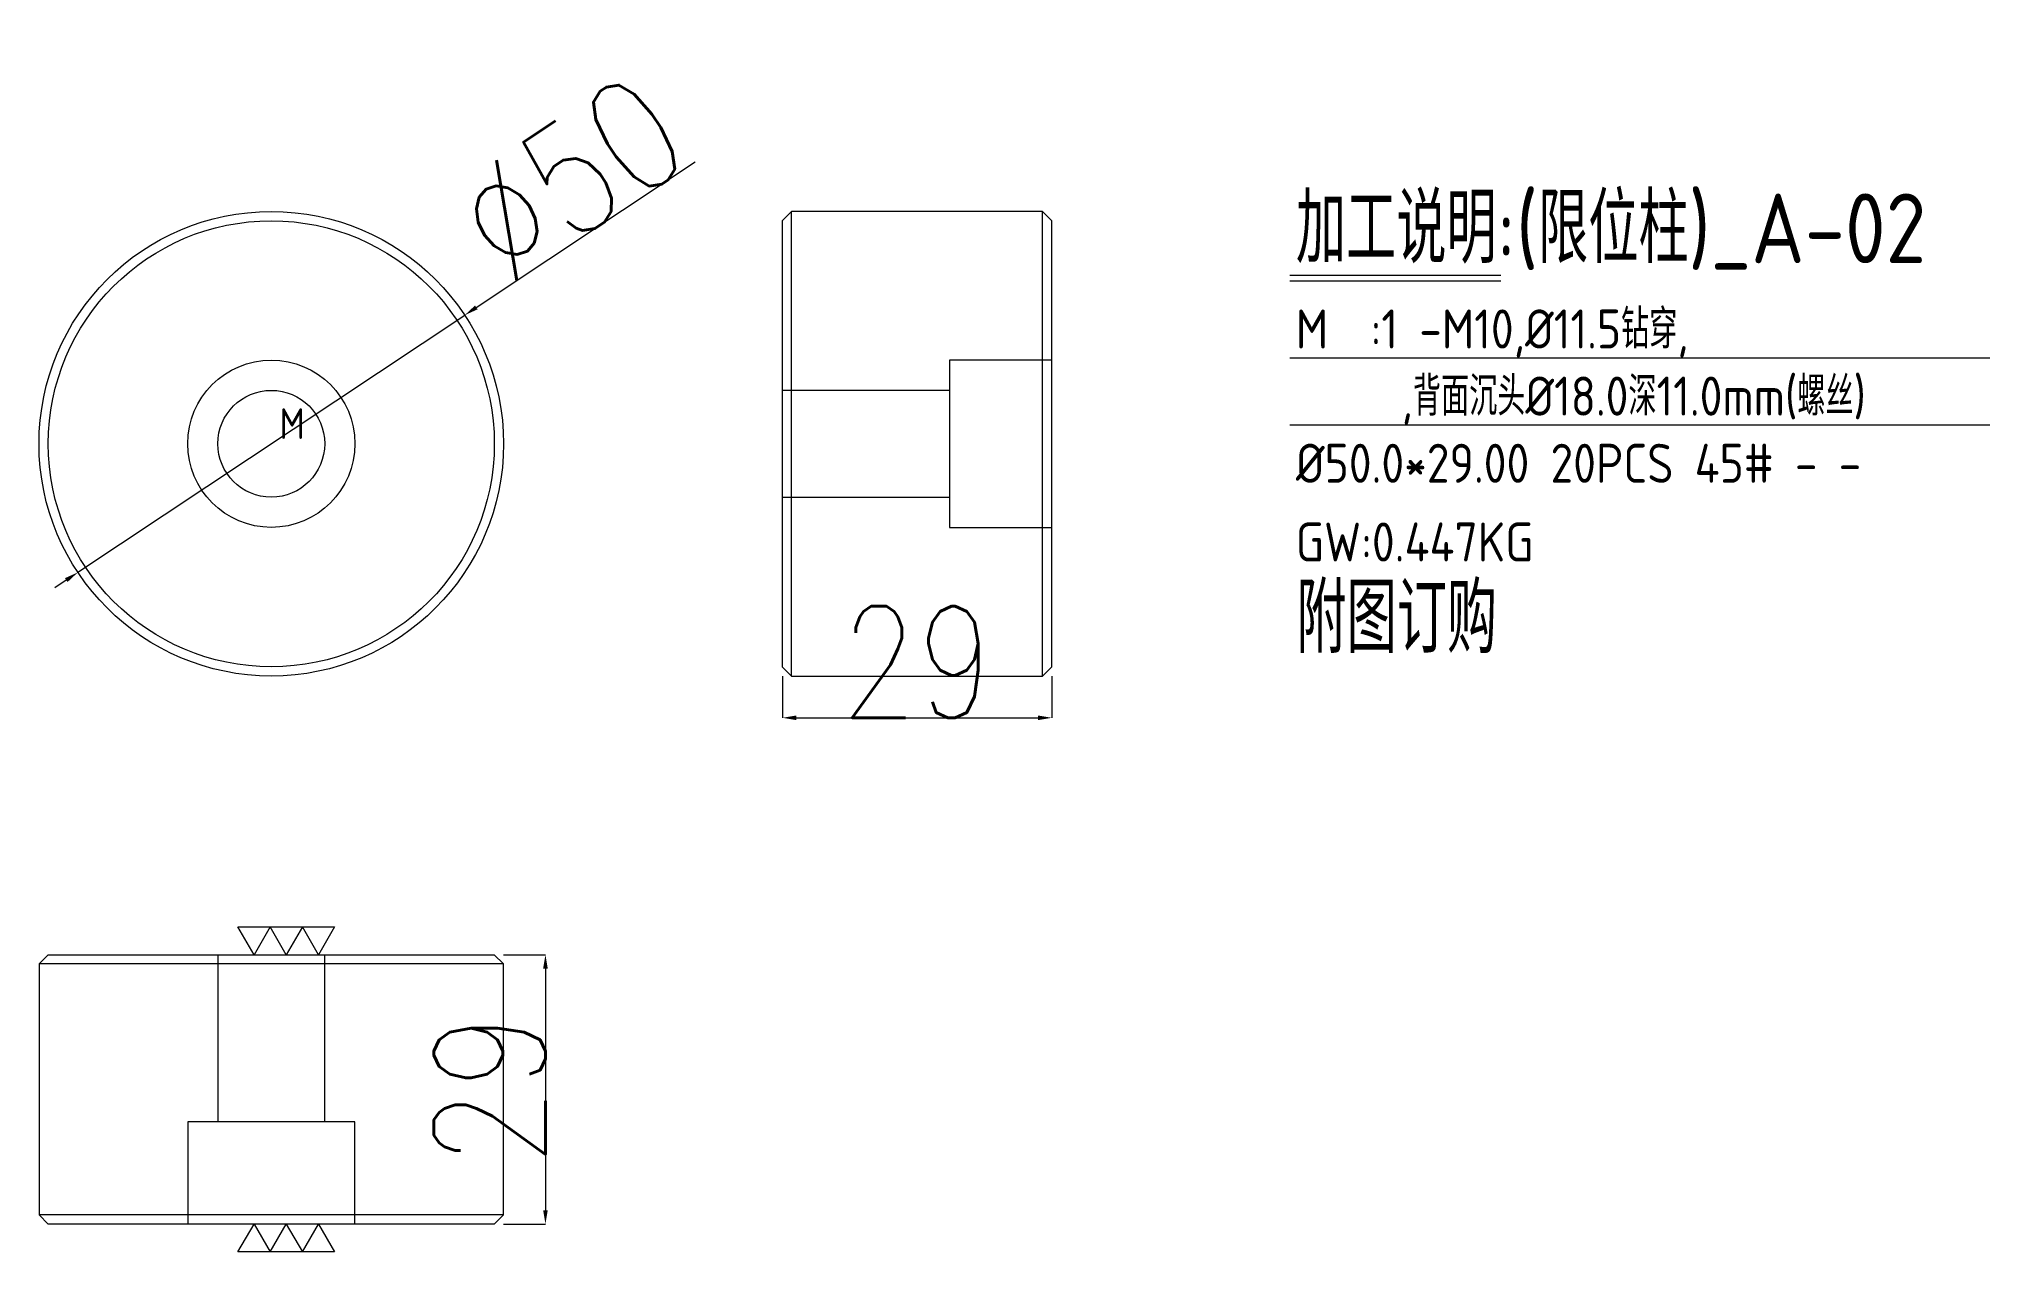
# Model space of a CAD drawing. Header units: millimetres. Extents: x -12471 to -12261, y 64753 to 64884.
import ezdxf

# ---------------------------------------------------------------- set-up
doc = ezdxf.new("R2010")
doc.units = ezdxf.units.MM
doc.linetypes.add('DASHED', pattern=[0])
doc.layers.add('DIM', color=4, linetype='Continuous', lineweight=20)
doc.layers.add('PPS', color=122, linetype='Continuous', lineweight=20)
doc.layers.add('PH2_P', color=2, linetype='Continuous')
doc.styles.add('gbenor', font='gbenor.shx', dxfattribs={"bigfont": 'gbcbig.shx'})
doc.styles.add('TXT', font='txt.shx', dxfattribs={"width": 0.8, "bigfont": 'ctxt.shx'})
doc.dimstyles.new('零件', dxfattribs={"dimscale": 1.5, "dimtxt": 8, "dimasz": 1, "dimexe": 0, "dimexo": 0, "dimgap": 0, "dimtad": 1, "dimtxsty": 'TXT', "dimcen": 0, "dimclrd": 252, "dimclre": 252, "dimclrt": 4, "dimazin": 3, "dimtp": 0.001, "dimtm": 0.001, "dimtfac": 1, "dimtmove": 0, "dimatfit": 3, "dimlwd": 5, "dimlwe": 5})

# ---------------------------------------------------------------- blocks, each defined once
blk = doc.blocks.new('*D1107')
at = {"layer": 'Defpoints', "color": 0}
for p in [(-12421.01, 64785.37), (-12421.01, 64756.37), (-12416.51, 64756.37)]:
    blk.add_point(p, dxfattribs=at)
at = {"layer": 'DIM', "color": 252, "lineweight": 5}
for p, q in [((-12421.01, 64785.37), (-12416.51, 64785.37)), ((-12416.51, 64783.87), (-12416.51, 64757.87)), ((-12421.01, 64756.37), (-12416.51, 64756.37))]:
    blk.add_line(p, q, dxfattribs=at)
at = {"layer": 'DIM', "color": 252}
for points in [[(-12416.26, 64783.87), (-12416.76, 64783.87), (-12416.51, 64785.37)], [(-12416.76, 64757.87), (-12416.26, 64757.87), (-12416.51, 64756.37)]]:
    blk.add_solid(points, dxfattribs=at)
at = {"layer": 'DIM', "color": 4, "lineweight": 5, "insert": (-12422.51, 64770.87), "char_height": 12, "attachment_point": 5, "rotation": 90, "style": 'TXT'}
blk.add_mtext('29', dxfattribs=at)
blk = doc.blocks.new('*D1108')
at = {"layer": 'Defpoints', "color": 0}
for p in [(-12391.01, 64815.37), (-12362.01, 64815.37), (-12362.01, 64810.87)]:
    blk.add_point(p, dxfattribs=at)
at = {"layer": 'DIM', "color": 252, "lineweight": 5}
for p, q in [((-12391.01, 64815.37), (-12391.01, 64810.87)), ((-12362.01, 64815.37), (-12362.01, 64810.87)), ((-12389.51, 64810.87), (-12363.51, 64810.87))]:
    blk.add_line(p, q, dxfattribs=at)
at = {"layer": 'DIM', "color": 252}
for points in [[(-12389.51, 64811.12), (-12389.51, 64810.62), (-12391.01, 64810.87)], [(-12363.51, 64810.62), (-12363.51, 64811.12), (-12362.01, 64810.87)]]:
    blk.add_solid(points, dxfattribs=at)
at = {"layer": 'DIM', "color": 4, "lineweight": 5, "insert": (-12376.51, 64816.87), "char_height": 12, "attachment_point": 5, "style": 'TXT'}
blk.add_mtext('29', dxfattribs=at)
blk = doc.blocks.new('*D1109')
at = {"layer": 'Defpoints', "color": 0}
for p in [(-12425.2, 64854.21), (-12466.83, 64826.53)]:
    blk.add_point(p, dxfattribs=at)
at = {"layer": 'PH2_P', "color": 252, "linetype": 'Continuous', "lineweight": 5}
for p, q in [((-12423.95, 64855.04), (-12400.41, 64870.7)), ((-12466.83, 64826.53), (-12425.2, 64854.21)), ((-12468.08, 64825.69), (-12469.33, 64824.86))]:
    blk.add_line(p, q, dxfattribs=at)
at = {"layer": 'PH2_P', "color": 252}
for points in [[(-12424.09, 64855.25), (-12423.81, 64854.84), (-12425.2, 64854.21)], [(-12467.94, 64825.49), (-12468.22, 64825.9), (-12466.83, 64826.53)]]:
    blk.add_solid(points, dxfattribs=at)
at = {"layer": 'PH2_P', "color": 4, "lineweight": 5, "insert": (-12413.82, 64868.99), "char_height": 12, "attachment_point": 5, "rotation": 33.6245, "style": 'TXT'}
blk.add_mtext('%%c50', dxfattribs=at)

msp = doc.modelspace()

# ---------------------------------------------------------------- linework, layer by layer
at = {"layer": 'DIM', "color": 8, "linetype": 'Continuous', "lineweight": 5}
for p, q in [((-12336.38, 64858.518), (-12313.7, 64858.518)), ((-12336.38, 64857.895), (-12313.7, 64857.895)), ((-12336.38, 64849.628), (-12261.039, 64849.628)), ((-12336.38, 64842.4), (-12261.039, 64842.4))]:
    msp.add_line(p, q, dxfattribs=at)
at = {"layer": 'PH2_P', "color": 2, "linetype": 'Continuous', "lineweight": 5}
for points in [[(-12439.211, 64788.369), (-12440.943, 64785.369), (-12442.675, 64788.369), (-12444.407, 64785.369), (-12446.139, 64788.369), (-12447.871, 64785.369), (-12449.603, 64788.369), (-12439.211, 64788.369)], [(-12449.603, 64753.369), (-12447.871, 64756.369), (-12446.139, 64753.369), (-12444.407, 64756.369), (-12442.675, 64753.369), (-12440.943, 64756.369), (-12439.211, 64753.369), (-12449.603, 64753.369)]]:
    msp.add_lwpolyline(points, close=True, dxfattribs=at)
at = {"layer": 'PPS', "color": 135, "linetype": 'Continuous', "lineweight": 5}
for p, q in [((-12390.015, 64865.369), (-12391.015, 64864.369)), ((-12391.015, 64864.369), (-12391.015, 64816.369)), ((-12363.015, 64865.369), (-12390.015, 64865.369)), ((-12390.015, 64815.369), (-12390.015, 64865.369)), ((-12362.015, 64864.369), (-12363.015, 64865.369)), ((-12363.015, 64852.869), (-12363.015, 64865.369)), ((-12362.015, 64816.369), (-12362.015, 64864.369)), ((-12363.015, 64815.369), (-12363.015, 64852.869)), ((-12391.015, 64816.369), (-12390.015, 64815.369)), ((-12363.015, 64815.369), (-12362.015, 64816.369)), ((-12390.015, 64815.369), (-12363.015, 64815.369)), ((-12470.015, 64785.369), (-12471.015, 64784.369)), ((-12471.015, 64784.369), (-12471.015, 64757.369)), ((-12467.665, 64784.369), (-12471.015, 64784.369)), ((-12470.015, 64785.369), (-12466.799, 64785.369)), ((-12421.015, 64784.369), (-12467.665, 64784.369)), ((-12466.799, 64785.369), (-12422.015, 64785.369)), ((-12421.015, 64784.369), (-12422.015, 64785.369)), ((-12421.015, 64757.369), (-12421.015, 64784.369)), ((-12471.015, 64757.369), (-12470.015, 64756.369)), ((-12421.015, 64757.369), (-12471.015, 64757.369)), ((-12422.015, 64756.369), (-12421.015, 64757.369)), ((-12466.799, 64756.369), (-12470.015, 64756.369)), ((-12422.015, 64756.369), (-12466.799, 64756.369))]:
    msp.add_line(p, q, dxfattribs=at)
at = {"layer": 'PPS', "color": 31, "linetype": 'DASHED', "lineweight": 5, "ltscale": 0.180677}
for p, q in [((-12362.015, 64849.369), (-12373.015, 64849.369)), ((-12373.015, 64849.369), (-12373.015, 64840.369)), ((-12373.015, 64846.119), (-12391.015, 64846.119)), ((-12373.015, 64840.369), (-12373.015, 64831.369)), ((-12391.015, 64834.619), (-12373.015, 64834.619)), ((-12373.015, 64831.369), (-12362.015, 64831.369)), ((-12451.765, 64785.369), (-12451.765, 64767.369)), ((-12440.265, 64767.369), (-12440.265, 64785.369)), ((-12455.015, 64767.369), (-12455.015, 64756.369)), ((-12437.015, 64767.369), (-12455.015, 64767.369)), ((-12437.015, 64756.369), (-12437.015, 64767.369))]:
    msp.add_line(p, q, dxfattribs=at)
at = {"layer": 'PPS', "color": 42, "linetype": 'Continuous', "lineweight": 5}
for radius in [25, 24, 5.75]:
    msp.add_circle((-12446.015, 64840.369), radius, dxfattribs=at)
at = {"layer": 'PPS', "color": 30, "linetype": 'DASHED', "lineweight": 5, "ltscale": 0.180677}
msp.add_circle((-12446.015, 64840.369), 9, dxfattribs=at)

# ---------------------------------------------------------------- texts
at = {"layer": 'DIM', "color": 4, "lineweight": 5, "style": 'gbenor'}
for s, height, p in [('加工说明:(限位柱)_A-02', 7.5, (-12335.74, 64859.81)), ('M  :1 -M10,%%c11.5钻穿,', 4.2, (-12335.75, 64850.626)), ('     ,背面沉头%%c18.0深11.0mm(螺丝)', 4.2, (-12335.75, 64843.397)), ('M', 3.3, (-12445.141, 64840.886)), ('%%c50.0*29.00 20PCS 45# - -', 4.2, (-12335.75, 64836.169)), ('GW:0.447KG', 4.2, (-12335.75, 64827.694))]:
    msp.add_text(s, height=height, dxfattribs=at).set_placement(p)
at = {"layer": 'DIM', "color": 21, "lineweight": 5, "style": 'gbenor'}
msp.add_text('附图订购', height=7.5, dxfattribs=at).set_placement((-12335.685, 64817.841))

# ---------------------------------------------------------------- dimensions: what is measured, and where the dimension line sits
at = {"layer": 'DIM', "lineweight": 5}
dim = msp.add_linear_dim(base=(-12362.015, 64810.869), p1=(-12391.015, 64815.369), p2=(-12362.015, 64815.369), dimstyle='零件', dxfattribs=at)
dim.commit()
dim.dimension.update_dxf_attribs({"geometry": '*D1108', "text_midpoint": (-12376.515, 64816.869)})
dim = msp.add_linear_dim(base=(-12416.515, 64756.369), p1=(-12421.015, 64785.369), p2=(-12421.015, 64756.369), angle=90, dimstyle='零件', dxfattribs=at)
dim.commit()
dim.dimension.update_dxf_attribs({"geometry": '*D1107', "text_midpoint": (-12422.515, 64770.869)})
at = {"layer": 'PH2_P', "color": 2, "linetype": 'Continuous', "lineweight": 5}
dim = msp.add_diameter_dim_2p(p1=(-12466.832, 64826.525), p2=(-12425.198, 64854.213), dimstyle='零件', dxfattribs=at)
dim.commit()
dim.dimension.update_dxf_attribs({"geometry": '*D1109', "text_midpoint": (-12410.496, 64863.99), "dimtype": 163})

doc.saveas('drawing.dxf')
